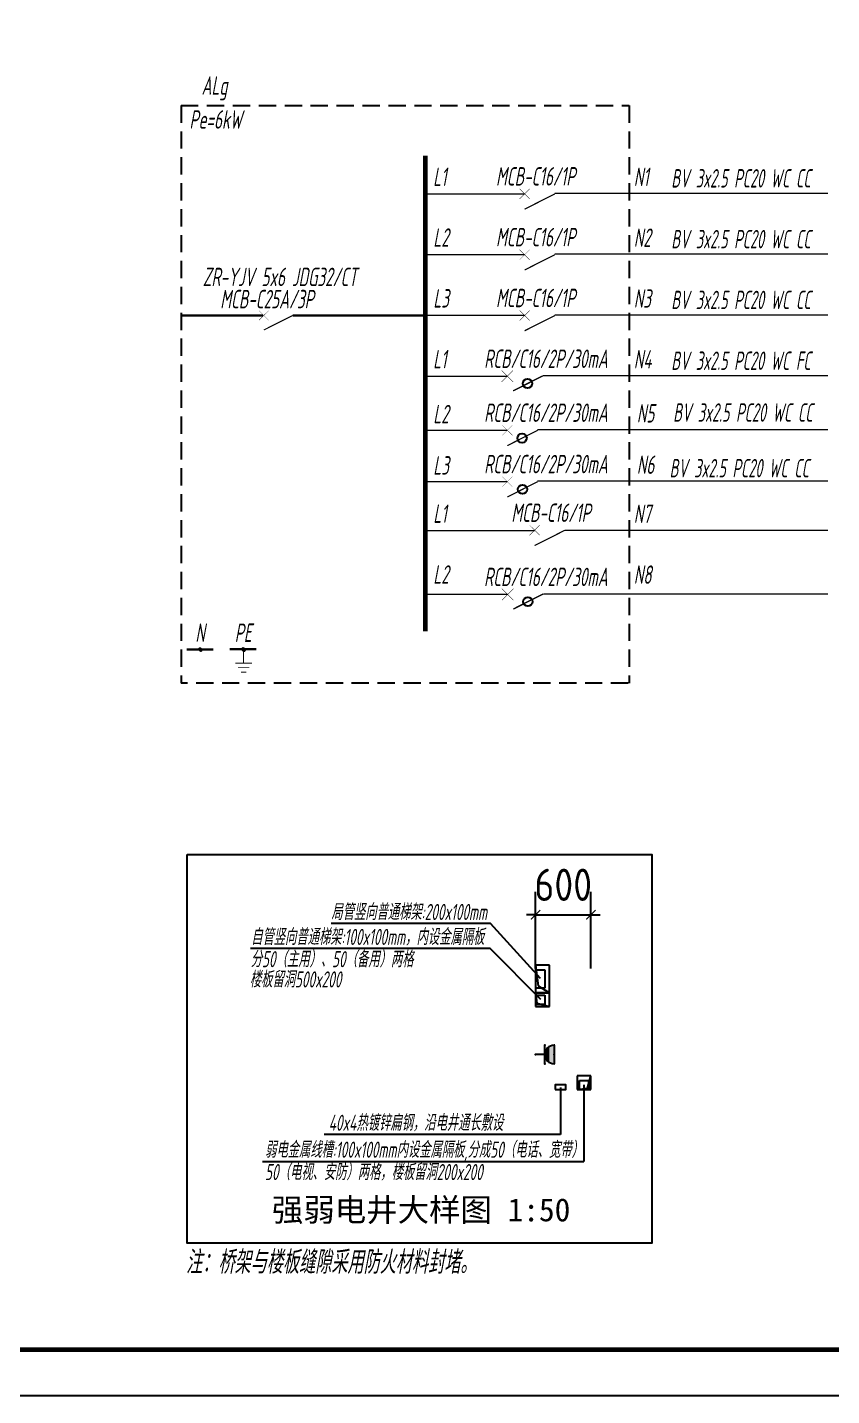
# Model space of a CAD drawing. Extents: x 3002737 to 4077523, y -995787 to -7267.
# Drawn here: x 3165313 to 3182761, y -698787 to -669087 of the extents above; entities that cross this region are included whole.
import ezdxf
from ezdxf.enums import TextEntityAlignment as Align

# ---------------------------------------------------------------- set-up
doc = ezdxf.new("R2010")
doc.units = 0
doc.header["$LTSCALE"] = 1000
doc.header["$MEASUREMENT"] = 0
doc.linetypes.add('DASH', pattern=[0.35, 0.25, -0.1])
doc.linetypes.add('DASH4', pattern=[0.1875, 0.125, -0.0625])
doc.layers.get('0').update_dxf_attribs({"linetype": 'CONTINUOUS'})
doc.layers.get('Defpoints').update_dxf_attribs({"linetype": 'CONTINUOUS'})
for name, color, linetype in [('!!电气', 1, 'CONTINUOUS'), ('!校对', 2, 'CONTINUOUS'), ('DIM-照明', 7, 'CONTINUOUS'), ('EQUIP-插座', 3, 'CONTINUOUS'), ('TEL_TEXT', 7, 'CONTINUOUS'), ('WIRE-照明', 2, 'CONTINUOUS')]:
    doc.layers.add(name, color=color, linetype=linetype)
doc.layers.add('PUB_TEXT', color=7, linetype='CONTINUOUS', lineweight=20)
doc.layers.add('图框', color=147, linetype='CONTINUOUS', lineweight=20)
doc.layers.add('yichutu', color=7, linetype='CONTINUOUS', true_color=0xffffff, plot=False)
doc.styles.add('-宋体', font='', dxfattribs={"width": 0.8})
doc.styles.add('HZTXT', font='gbeitc.shx', dxfattribs={"width": 0.8, "height": 400, "bigfont": 'hztxt.shx'})
doc.styles.get("Standard").update_dxf_attribs({"font": 'gbenor.shx', "bigfont": 'gbcbig.shx'})
doc.styles.get('-宋体').set_extended_font_data('SimSun')
doc.dimstyles.get("Standard").update_dxf_attribs({"dimscale": 100, "dimtxt": 3.5, "dimasz": 1, "dimexe": 2.5, "dimexo": 3, "dimgap": 1.5, "dimtad": 1, "dimdec": 0, "dimzin": 0, "dimdsep": 46, "dimtxsty": 'Standard', "dimblk": 'ARCHTICK', "dimcen": 0.09, "dimadec": 0, "dimazin": 0, "dimtfac": 1, "dimtdec": 0, "dimtix": 1, "dimtmove": 2, "dimatfit": 3, "dimfxl": 1, "dimtolj": 1, "dimtzin": 0, "dimarcsym": 0})

# ---------------------------------------------------------------- blocks, each defined once
blk = doc.blocks.new('_ArchTick')
at = {"color": 0, "linetype": 'ByBlock', "const_width": 0.15}
blk.add_lwpolyline([(-0.5, -0.5), (0.5, 0.5)], dxfattribs=at)
blk = doc.blocks.new('*D180')
at = {"layer": '!校对', "color": 0, "lineweight": -2, "transparency": 16777216}
for p, q in [((3843321, -688296), (3843321, -687463)), ((3843921, -688296), (3843921, -687463)), ((3843321, -687713), (3843221, -687713)), ((3843321, -687713), (3843921, -687713)), ((3843921, -687713), (3844021, -687713))]:
    blk.add_line(p, q, dxfattribs=at)
at = {"layer": 'Defpoints', "color": 0, "transparency": 16777216}
for p in [(3843921, -687713), (3843321, -688596), (3843921, -688596)]:
    blk.add_point(p, dxfattribs=at)
at = {"layer": '!校对', "color": 0, "lineweight": -2, "transparency": 16777216, "xscale": 100, "yscale": 100, "zscale": 100}
blk.add_blockref('_ArchTick', (3843321, -687713), dxfattribs=at)
at = {"layer": '!校对', "color": 0, "lineweight": -2, "transparency": 16777216, "xscale": 100, "yscale": 100, "zscale": 100, "rotation": 180}
blk.add_blockref('_ArchTick', (3843921, -687713), dxfattribs=at)
at = {"layer": '!校对', "color": 0, "transparency": 16777216, "insert": (3843621, -687388), "char_height": 350, "attachment_point": 5}
blk.add_mtext('\\A1;600', dxfattribs=at)
blk = doc.blocks.new('A$C0A82355E')
at = {"layer": '!!电气'}
for p, q in [((0, 300), (-150, 300)), ((-150, 300), (-150, 0)), ((-27, 223), (-150, 300)), ((0, 0), (0, 300)), ((-100, 50), (-100, 250)), ((-100, 250), (0, 250)), ((0, 0), (-27, 223)), ((-150, 0), (0, 0)), ((0, 50), (-100, 50))]:
    blk.add_line(p, q, dxfattribs=at)
blk = doc.blocks.new('A$C04F44ECC')
at = {"layer": '!!电气'}
for p, q in [((0, 0), (-300, 0)), ((-300, 0), (-300, -300)), ((-250, -200), (-250, 0)), ((0, 0), (-223, -27)), ((-50, 0), (-50, -200)), ((0, -300), (0, 0)), ((-223, -27), (-300, -300)), ((-50, -200), (-250, -200)), ((-300, -300), (0, -300))]:
    blk.add_line(p, q, dxfattribs=at)
blk = doc.blocks.new('$equip$00001237')
for p, q in [((-0.5, 1.05), (-0.5, 1)), ((-0.5, 1), (0.5, 1)), ((0.5, 1.05), (0.5, 1)), ((0.5, 0.5), (-0.5, 0.5)), ((0, 0.5), (0, 0))]:
    blk.add_line(p, q)
blk.add_arc((0, 1), 0.5, 180, 0)
for p in [(0, 1), (-0.5, 0.5), (0, 0), (0.5, 0.5)]:
    blk.add_point(p)
for points in [[(0.433, 0.75), (-0.433, 0.75), (0.5, 1), (-0.5, 1)], [(0.25, 0.567), (-0.25, 0.567), (0.433, 0.75), (-0.433, 0.75)], [(0, 0.5), (0, 0.5), (0.25, 0.567), (-0.25, 0.567)]]:
    blk.add_solid(points)
at = {"flags": 9}
blk.add_attdef('A', (0, 0), '', height=0.00002, dxfattribs=at)
blk = doc.blocks.new('1107AA')
at = {"color": 3, "linetype": 'Continuous'}
for points, const_width in [([(0, -7.5), (-3.79, 0)], 0.3), ([(-1.25, 1.25), (1.25, -1.25)], 0.1), ([(1.25, 1.25), (-1.25, -1.25)], 0.1)]:
    blk.add_lwpolyline(points, dxfattribs=dict(at, const_width=const_width))
blk = doc.blocks.new('0114')
at = {"color": 3, "linetype": 'Continuous', "const_width": 0.3}
for points in [[(0, 0), (0, -4.58)], [(-2.75, -4.58), (2.75, -4.58)], [(-1.83, -6.01), (1.83, -6.01)], [(-0.86, -7.5), (0.86, -7.5)]]:
    blk.add_lwpolyline(points, dxfattribs=at)
blk = doc.blocks.new('*X32')
at = {"color": 0}
for p, q in [((197.1, 124.2), (199.7, 126.7)), ((197.2, 123.8), (200.1, 126.7)), ((197.2, 124.6), (199.2, 126.7)), ((197.3, 123.4), (200.4, 126.6)), ((197.3, 125.2), (198.6, 126.5)), ((197.4, 123.1), (200.7, 126.5)), ((197.5, 122.9), (201, 126.3)), ((197.7, 122.6), (201.2, 126.1)), ((197.9, 122.4), (201.4, 125.9)), ((198.1, 122.2), (201.6, 125.7)), ((198.4, 122), (201.8, 125.4)), ((198.7, 121.9), (201.9, 125.2)), ((199, 121.8), (202, 124.8)), ((199.4, 121.7), (202.1, 124.5)), ((199.8, 121.7), (202.1, 124.1)), ((200.3, 121.8), (202, 123.5)), ((201.2, 122.3), (201.6, 122.7))]:
    blk.add_line(p, q, dxfattribs=at)
blk = doc.blocks.new('HC000089')
at = {"color": 4, "linetype": 'Continuous', "const_width": 0.2}
blk.add_lwpolyline([(-1.8, -1.8, 0.198912), (0, -2.5, 0.198912), (1.8, -1.8, 0.198912), (2.5, 0, 0.198912), (1.8, 1.8, 0.198912), (0, 2.5, 0.198912), (-1.8, 1.8, 0.198912), (-2.5, 0, 0.198912)], format="xyb", close=True, dxfattribs=at)
at = {"color": 4}
blk.add_blockref('*X32', (-199.6, -124.2), dxfattribs=at)
blk = doc.blocks.new('A$C2FB505A5')
at = {"color": 3, "linetype": 'Continuous'}
for points, const_width in [([(-125, -125), (125, 125)], 10), ([(-125, 125), (125, -125)], 10), ([(771, 11), (125, -316)], 30)]:
    blk.add_lwpolyline(points, dxfattribs=dict(at, const_width=const_width))
at = {"layer": 'DIM-照明', "color": 3, "linetype": 'Continuous', "const_width": 28.8}
blk.add_lwpolyline([(771, 11), (1064, 11)], dxfattribs=at)
at = {"layer": 'DIM-照明', "color": 3, "linetype": 'Continuous'}
blk.add_circle((438, -157), 100, dxfattribs=at)
blk = doc.blocks.new('A$C38D9029C')
at = {"layer": '!!电气', "color": 2, "rotation": 180}
blk.add_blockref('A$C0A82355E', (200, 1550), dxfattribs=at)
at = {"xscale": 0.5, "yscale": 0.5, "zscale": 0.5}
for p, rotation in [((200, 1250), 90), ((650, 199.9), 180.00000009087)]:
    blk.add_blockref('A$C04F44ECC', p, dxfattribs=dict(at, rotation=rotation))
at = {"layer": '!校对', "color": 2}
dim = blk.add_linear_dim(base=(800, 2097), p1=(200, 1214), p2=(800, 1214), dimstyle='Standard', override={"dimzin": 8}, dxfattribs=at)
dim.commit()
dim.dimension.update_dxf_attribs({"geometry": '*D180', "text_midpoint": (500, 2422), "insert": (-3843121, 689810.3)})

msp = doc.modelspace()

# ---------------------------------------------------------------- linework, layer by layer
at = {"layer": '!!电气'}
for p, q in [((3176448, -689732.7), (3175363.6, -688540.3)), ((3175353.4, -689081.2), (3176444.4, -690179.6)), ((3176880.9, -692098.3), (3176880.9, -693121.5)), ((3176880.9, -693121.5), (3171755.2, -693121.5))]:
    msp.add_line(p, q, dxfattribs=at)
at = {"layer": '!!电气', "color": 1}
for p in [(3177382.3, -692036.9), (3170412.1, -693705.7)]:
    msp.add_line(p, (3177382.4, -693705.2), dxfattribs=at)
at = {"layer": '!!电气'}
for points in [[(3175363.6, -688540.3), (3175363.6, -688540.3), (3171906.7, -688540.3)], [(3175353.4, -689081.2), (3175353.4, -689081.2), (3170151.5, -689081.2)]]:
    msp.add_lwpolyline(points, dxfattribs=at)
msp.add_lwpolyline([(3176764.3, -692143), (3176996.2, -692143), (3176996.2, -692043.5), (3176764.3, -692043.5)], close=True, dxfattribs=at)
at = {"layer": 'DIM-照明', "color": 3, "linetype": 'DASH4', "ltscale": 3}
for p, q in [((3168646.3, -670781.1), (3178366.4, -670781.1)), ((3168646.3, -670781.1), (3168646.3, -683324.9)), ((3178366.4, -670781.1), (3178366.4, -683324.9)), ((3178348.4, -683324.9), (3168646.3, -683324.9))]:
    msp.add_line(p, q, dxfattribs=at)
at = {"layer": 'DIM-照明', "color": 3, "const_width": 100}
msp.add_lwpolyline([(3173944.2, -671870.8), (3173944.2, -682199.5)], dxfattribs=at)
at = {"layer": 'DIM-照明', "color": 3, "linetype": 'Continuous'}
for points, const_width in [([(3173944.2, -672700.9), (3176100.3, -672700.9)], 28.8), ([(3176753.4, -672689.2), (3182679.7, -672689.2)], 28.8), ([(3176768.8, -672689.2), (3182679.7, -672689.2)], 28.8), ([(3173944.2, -674020.9), (3176100.3, -674020.9)], 28.8), ([(3176753.4, -674009.1), (3182679.7, -674009.1)], 28.8), ([(3176768.8, -674009.1), (3182679.7, -674009.1)], 28.8), ([(3168646.3, -675340.8), (3170428, -675340.8)], 49.9), ([(3171066, -675340.8), (3173944.2, -675340.8)], 49.9), ([(3173944.2, -675340.8), (3176100.3, -675340.8)], 28.8), ([(3176753.4, -675329), (3182679.7, -675329)], 28.8), ([(3176768.8, -675329), (3182679.7, -675329)], 28.8), ([(3173944.2, -676660.7), (3175725.7, -676660.7)], 28.8), ([(3176791.7, -676648.9), (3182679.7, -676648.9)], 28.8), ([(3173944.2, -677833), (3175726.1, -677833)], 28.8), ([(3173944.2, -677833), (3175726.1, -677833)], 28.8), ([(3176379.2, -677821.2), (3182679.7, -677821.2)], 28.8), ([(3173944.2, -678948), (3175726.1, -678948)], 28.8), ([(3173944.2, -678948), (3175726.1, -678948)], 28.8), ([(3176379.2, -678936.2), (3182679.7, -678936.2)], 28.8), ([(3173944.2, -680014.2), (3176317.5, -680014.2)], 28.8), ([(3176975, -680002.4), (3182679.7, -680002.4)], 28.8), ([(3173944.2, -681396.6), (3175729.9, -681396.6)], 28.8), ([(3176521.9, -681384.8), (3182679.7, -681384.8)], 28.8), ([(3168765.4, -682589.2), (3169345.8, -682589.2)], 47.5), ([(3169702.8, -682585.1), (3170283.3, -682585.1)], 47.5)]:
    msp.add_lwpolyline(points, dxfattribs=dict(at, const_width=const_width))
for centre in [(3176044.9, -678004), (3176054.6, -679114.1)]:
    msp.add_circle(centre, 100.1, dxfattribs=at)
at = {"layer": 'TEL_TEXT', "ltscale": 0.8}
msp.add_lwpolyline([(3168781.1, -687041.2), (3178858.7, -687041.2), (3178858.7, -695474.6), (3168781.1, -695474.6)], close=True, dxfattribs=at)
at = {"layer": 'yichutu', "color": 7, "true_color": 0xffffff}
msp.add_lwpolyline([(3116835, -758186.6), (3116835, -698786.6), (3200935, -698786.6), (3200935, -758186.6)], close=True, dxfattribs=at)
at = {"layer": '图框'}
msp.add_lwpolyline([(3116835, -639386.6), (3200935, -639386.6), (3200935, -698786.6), (3116835, -698786.6)], close=True, dxfattribs=at)
at = {"layer": '图框', "const_width": 100}
msp.add_lwpolyline([(3199935, -697786.6), (3199935, -640386.6), (3119335, -640386.6), (3119335, -697786.6)], close=True, dxfattribs=at)

# ---------------------------------------------------------------- block references
at = {"layer": '!校对', "color": 6, "xscale": 2, "yscale": 2, "zscale": 2}
msp.add_blockref('A$C38D9029C', (3175938.7, -692543), dxfattribs=at)
at = {"layer": 'DIM-照明', "linetype": 'Continuous', "rotation": 90}
for p, xscale, yscale, zscale in [((3176100.3, -672700.9), 87.60960006713867, 87.60960006713867, 87.60960006713867), ((3176100.3, -674020.9), 87.60960006713867, 87.60960006713867, 87.60960006713867), ((3170441.7, -675340.8), 83.2291202545166, 83.2291202545166, 83.2291202545166), ((3176100.3, -675340.8), 87.60960006713867, 87.60960006713867, 87.60960006713867), ((3175726.1, -677833), 87.60960006713867, 87.60960006713867, 87.60960006713867), ((3175726.1, -678948), 87.60960006713867, 87.60960006713867, 87.60960006713867), ((3176317.9, -680002.4), 87.60960006713867, 87.60960006713867, 87.60960006713867)]:
    msp.add_blockref('1107AA', p, dxfattribs=dict(at, xscale=xscale, yscale=yscale, zscale=zscale))
at = {"layer": 'DIM-照明', "xscale": 14.62999999523163, "yscale": 14.62999999523163, "zscale": 14.62999999523163}
for p in [(3169067.6, -682589.3), (3170004.1, -682589.3)]:
    msp.add_blockref('HC000089', p, dxfattribs=at)
at = {"layer": 'DIM-照明', "linetype": 'DASH', "xscale": -66.50000000000003, "yscale": 66.5, "zscale": 66.49999999999999, "rotation": 1.643353773062017e-06}
msp.add_blockref('0114', (3170004, -682585.1), dxfattribs=at)
at = {"layer": 'EQUIP-插座', "color": 1, "xscale": 400, "yscale": 400, "zscale": 800, "rotation": 270}
msp.add_blockref('$equip$00001237', (3176338.7, -691381.6), dxfattribs=at)
at = {"layer": 'WIRE-照明'}
for p in [(3175725.7, -676660.7), (3175732.4, -681395.7)]:
    msp.add_blockref('A$C2FB505A5', p, dxfattribs=at)

# ---------------------------------------------------------------- texts
at = {"layer": 'DIM-照明', "color": 7, "linetype": 'Continuous', "style": 'HZTXT'}
for s, width, p in [('ALg', 0.7, (3169373.1, -670410.2)), ('BV 3x2.5 PC20 WC CC', 0.654, (3180794.5, -672362.3)), ('BV 3x2.5 PC20 WC CC', 0.654, (3180794.5, -673682.3)), ('ZR-YJV 5x6 JDG32/CT', 0.7, (3170791.7, -674502.7)), ('MCB-C25A/3P', 0.7, (3170511.1, -674984.7)), ('BV 3x2.5 PC20 WC CC', 0.654, (3180794.5, -675002.2)), ('BV 3x2.5 PC20 WC FC', 0.654, (3180794.5, -676322.1)), ('BV 3x2.5 PC20 WC CC', 0.654, (3180835.8, -677446.1)), ('BV 3x2.5 PC20 WC CC', 0.654, (3180757.7, -678654.2))]:
    msp.add_text(s, height=400, dxfattribs=dict(at, width=width)).set_placement(p, align=Align.MIDDLE)
at = {"layer": 'DIM-照明', "color": 7, "linetype": 'Continuous', "style": 'HZTXT', "width": 0.7}
for s, p in [('Pe=6kW', (3168829.7, -671286.1)), ('L1', (3174116.6, -672529.3)), ('MCB-C16/1P', (3175480.5, -672520.2)), ('N1', (3178468.9, -672532.4)), ('L2', (3174120.1, -673849.2)), ('MCB-C16/1P', (3175480.5, -673840.1)), ('N2', (3178468.9, -673852.4)), ('L3', (3174120.1, -675169.1)), ('MCB-C16/1P', (3175480.5, -675160.1)), ('N3', (3178468.9, -675172.3)), ('L1', (3174116.6, -676489)), ('RCB/C16/2P/30mA', (3175222.7, -676480)), ('N4', (3178468.9, -676492.2)), ('L2', (3174119.1, -677680.3)), ('RCB/C16/2P/30mA', (3175222.7, -677651.3)), ('N5', (3178535.5, -677664.5)), ('L3', (3174119.1, -678795.3)), ('RCB/C16/2P/30mA', (3175222.7, -678766.4)), ('N6', (3178535.5, -678779.5)), ('L1', (3174120.1, -679842.5)), ('MCB-C16/1P', (3175812.8, -679821.7)), ('L2', (3174120.1, -681162.4)), ('RCB/C16/2P/30mA', (3175221, -681215)), ('N', (3168957.8, -682426.5)), ('PE', (3169811.8, -682426.5))]:
    msp.add_text(s, height=400, dxfattribs=at).set_placement(p)
at = {"layer": 'DIM-照明', "style": 'HZTXT', "width": 0.7}
for s, p in [('N7', (3178468.9, -679845.7)), ('N8', (3178468.9, -681165.6))]:
    msp.add_text(s, height=400, dxfattribs=at).set_placement(p)
at = {"layer": 'DIM-照明', "color": 7, "style": 'HZTXT', "width": 0.7}
for s, height, p in [('局管竖向普通梯架:200x100mm', 350, (3171904.5, -688463.1)), ('自管竖向普通梯架:100x100mm，内设金属隔板', 350, (3170164.6, -689004)), ('分50（主用）、50（备用）两格', 350, (3170156.4, -689487.5)), ('楼板留洞500x200', 350, (3170135.5, -689927)), ('40x4热镀锌扁钢，沿电井通长敷设', 350, (3171849.9, -693038.5)), ('弱电金属线槽:100x100mm内设金属隔板,分成50（电话、宽带）', 350, (3170467, -693622.7)), ('50（电视、安防）两格，楼板留洞200x200', 350, (3170467, -694108.3)), ('注：桥架与楼板缝隙采用防火材料封堵。', 500, (3168751.5, -696140.2, 406.7))]:
    msp.add_text(s, height=height, dxfattribs=at).set_placement(p)
at = {"layer": 'PUB_TEXT', "style": '-宋体'}
msp.add_text('强弱电井大样图 1:50', height=500, dxfattribs=at).set_placement((3173855.1, -695002.9), align=Align.CENTER)

doc.saveas('drawing.dxf')
